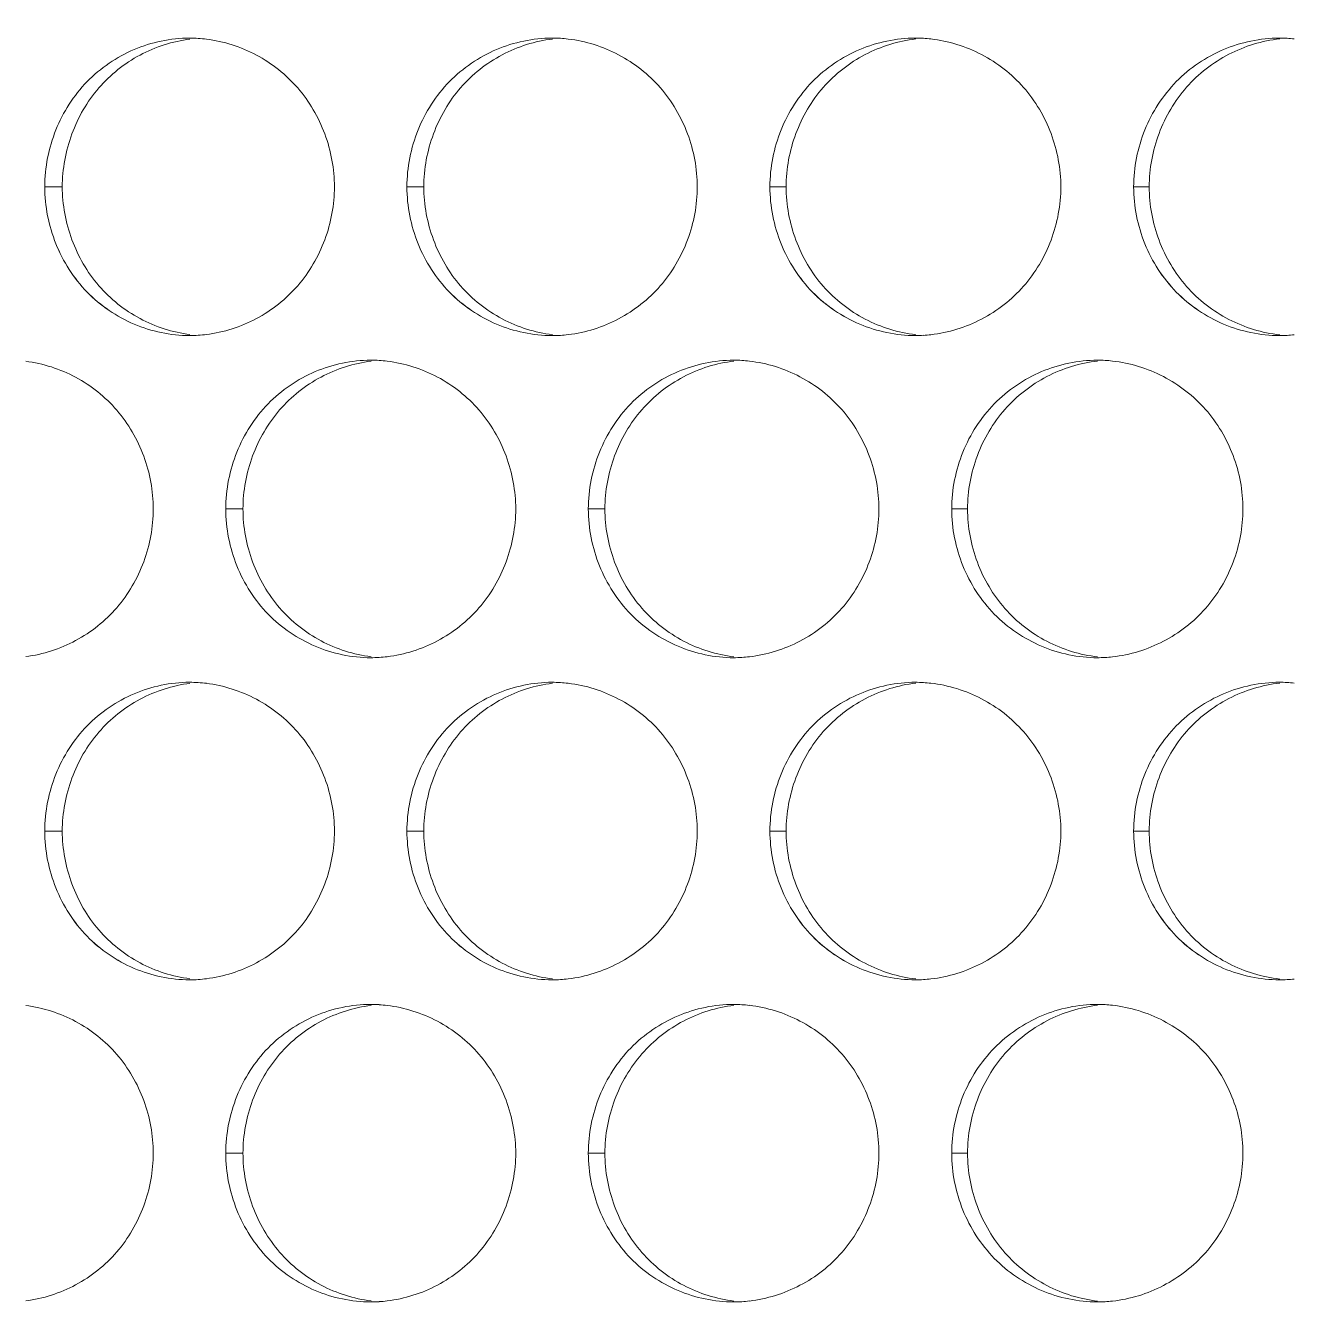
# Model space of a CAD drawing. Header units: millimetres. Extents: x 1177 to 4147, y 93 to 2194.
# Drawn here: x 1623.17 to 1648.75, y 1687.1 to 1713.08 of the extents above; entities that cross this region are included whole.
import ezdxf

# ---------------------------------------------------------------- set-up
doc = ezdxf.new("R2010")
doc.units = ezdxf.units.MM
doc.header["$LTSCALE"] = 0.1
doc.layers.get('0').update_dxf_attribs({"lineweight": 13})
doc.layers.add('标注', color=251, linetype='Continuous', lineweight=9)

msp = doc.modelspace()

# ---------------------------------------------------------------- linework, layer by layer
msp.add_arc((1812.49, 1686.895), 196.75, 204.56225, 43.01001)
at = {"layer": '标注'}
for p, q in [((1623.907, 1709.837), (1623.553, 1709.837)), ((1623.907, 1709.837), (1623.553, 1709.837)), ((1631.199, 1709.837), (1630.858, 1709.837)), ((1631.199, 1709.837), (1630.858, 1709.837)), ((1638.506, 1709.837), (1638.179, 1709.837)), ((1638.506, 1709.837), (1638.179, 1709.837)), ((1645.828, 1709.837), (1645.515, 1709.837)), ((1645.828, 1709.837), (1645.515, 1709.837)), ((1627.551, 1703.342), (1627.203, 1703.342)), ((1634.85, 1703.342), (1634.516, 1703.342)), ((1642.165, 1703.342), (1641.845, 1703.342)), ((1623.907, 1696.847), (1623.553, 1696.847)), ((1623.907, 1696.847), (1623.553, 1696.847)), ((1631.199, 1696.847), (1630.858, 1696.847)), ((1631.199, 1696.847), (1630.858, 1696.847)), ((1638.506, 1696.847), (1638.179, 1696.847)), ((1638.506, 1696.847), (1638.179, 1696.847)), ((1645.828, 1696.847), (1645.515, 1696.847)), ((1645.828, 1696.847), (1645.515, 1696.847)), ((1627.551, 1690.352), (1627.203, 1690.352)), ((1634.85, 1690.352), (1634.516, 1690.352)), ((1642.165, 1690.352), (1641.845, 1690.352))]:
    msp.add_line(p, q, dxfattribs=at)
for centre, radius, start, end in [((1626.472, 1710.118), 2.719, 86.2684, 89.9925), ((1626.472, 1710.118), 2.719, 86.2684, 89.9925), ((1626.469, 1710.06), 2.777, 82.872, 86.269), ((1626.469, 1710.06), 2.777, 82.872, 86.269), ((1633.784, 1710.108), 2.729, 86.4309, 89.9931), ((1633.784, 1710.108), 2.729, 86.4309, 89.9931), ((1633.78, 1710.052), 2.785, 83.1792, 86.4314), ((1633.78, 1710.052), 2.785, 83.1792, 86.4314), ((1641.111, 1710.098), 2.739, 86.5917, 89.9937), ((1641.111, 1710.098), 2.739, 86.5917, 89.9937), ((1641.108, 1710.044), 2.793, 83.4837, 86.5922), ((1641.108, 1710.044), 2.793, 83.4837, 86.5922), ((1648.453, 1710.088), 2.749, 86.7509, 89.9943), ((1648.453, 1710.088), 2.749, 86.7509, 89.9943), ((1648.45, 1710.036), 2.801, 83.7856, 86.7514), ((1648.45, 1710.036), 2.801, 83.7856, 86.7514), ((1626.472, 1709.556), 2.719, 270.0075, 273.7316), ((1626.472, 1709.556), 2.719, 270.0075, 273.7316), ((1626.469, 1709.614), 2.777, 273.731, 277.128), ((1626.469, 1709.614), 2.777, 273.731, 277.128), ((1633.784, 1709.566), 2.729, 270.0069, 273.5691), ((1633.784, 1709.566), 2.729, 270.0069, 273.5691), ((1633.78, 1709.622), 2.785, 273.5686, 276.8208), ((1633.78, 1709.622), 2.785, 273.5686, 276.8208), ((1641.111, 1709.577), 2.739, 270.0063, 273.4083), ((1641.111, 1709.577), 2.739, 270.0063, 273.4083), ((1641.108, 1709.63), 2.793, 273.4078, 276.5163), ((1641.108, 1709.63), 2.793, 273.4078, 276.5163), ((1648.453, 1709.586), 2.749, 270.0057, 273.2491), ((1648.453, 1709.586), 2.749, 270.0057, 273.2491), ((1648.45, 1709.638), 2.801, 273.2486, 276.2144), ((1648.45, 1709.638), 2.801, 273.2486, 276.2144), ((1630.126, 1703.618), 2.724, 86.3499, 89.9928), ((1630.122, 1703.561), 2.781, 83.026, 86.3504), ((1637.445, 1703.608), 2.734, 86.5115, 89.9934), ((1637.442, 1703.553), 2.789, 83.3318, 86.512), ((1644.78, 1703.598), 2.744, 86.6715, 89.994), ((1644.777, 1703.545), 2.797, 83.635, 86.672), ((1630.126, 1703.066), 2.724, 270.0072, 273.6501), ((1630.122, 1703.123), 2.781, 273.6496, 276.974), ((1637.445, 1703.076), 2.734, 270.0066, 273.4885), ((1637.442, 1703.131), 2.789, 273.488, 276.6682), ((1644.78, 1703.086), 2.744, 270.006, 273.3285), ((1644.777, 1703.139), 2.797, 273.328, 276.365), ((1626.472, 1697.128), 2.719, 86.2684, 89.9925), ((1626.472, 1697.128), 2.719, 86.2684, 89.9925), ((1626.469, 1697.07), 2.777, 82.872, 86.269), ((1626.469, 1697.07), 2.777, 82.872, 86.269), ((1633.784, 1697.117), 2.729, 86.4309, 89.9931), ((1633.784, 1697.117), 2.729, 86.4309, 89.9931), ((1633.78, 1697.061), 2.785, 83.1792, 86.4314), ((1633.78, 1697.061), 2.785, 83.1792, 86.4314), ((1641.111, 1697.107), 2.739, 86.5917, 89.9937), ((1641.111, 1697.107), 2.739, 86.5917, 89.9937), ((1641.108, 1697.053), 2.793, 83.4837, 86.5922), ((1641.108, 1697.053), 2.793, 83.4837, 86.5922), ((1648.453, 1697.098), 2.749, 86.7509, 89.9943), ((1648.453, 1697.098), 2.749, 86.7509, 89.9943), ((1648.45, 1697.046), 2.801, 83.7856, 86.7514), ((1648.45, 1697.046), 2.801, 83.7856, 86.7514), ((1626.472, 1696.565), 2.719, 270.0075, 273.7316), ((1626.472, 1696.565), 2.719, 270.0075, 273.7316), ((1626.469, 1696.624), 2.777, 273.731, 277.128), ((1626.469, 1696.624), 2.777, 273.731, 277.128), ((1633.784, 1696.576), 2.729, 270.0069, 273.5691), ((1633.784, 1696.576), 2.729, 270.0069, 273.5691), ((1633.78, 1696.632), 2.785, 273.5686, 276.8208), ((1633.78, 1696.632), 2.785, 273.5686, 276.8208), ((1641.111, 1696.586), 2.739, 270.0063, 273.4083), ((1641.111, 1696.586), 2.739, 270.0063, 273.4083), ((1641.108, 1696.64), 2.793, 273.4078, 276.5163), ((1641.108, 1696.64), 2.793, 273.4078, 276.5163), ((1648.453, 1696.596), 2.749, 270.0057, 273.2491), ((1648.453, 1696.596), 2.749, 270.0057, 273.2491), ((1648.45, 1696.647), 2.801, 273.2486, 276.2144), ((1648.45, 1696.647), 2.801, 273.2486, 276.2144), ((1630.126, 1690.628), 2.724, 86.3499, 89.9928), ((1630.122, 1690.57), 2.781, 83.026, 86.3504), ((1637.445, 1690.617), 2.734, 86.5115, 89.9934), ((1637.442, 1690.562), 2.789, 83.3318, 86.512), ((1644.78, 1690.607), 2.744, 86.6715, 89.994), ((1644.777, 1690.554), 2.797, 83.635, 86.672), ((1630.126, 1690.075), 2.724, 270.0072, 273.6501), ((1630.122, 1690.133), 2.781, 273.6496, 276.974), ((1637.445, 1690.086), 2.734, 270.0066, 273.4885), ((1637.442, 1690.141), 2.789, 273.488, 276.6682), ((1644.78, 1690.096), 2.744, 270.006, 273.3285), ((1644.777, 1690.149), 2.797, 273.328, 276.365)]:
    msp.add_arc(centre, radius, start, end, dxfattribs=at)
msp.add_spline([(2027.49, 1819.182), (1864.296, 1806.369), (1766.772, 1737.15), (1658.757, 1615.796), (1597.49, 1595.163)], degree=3, dxfattribs=at)
for points, knots in [([(1626.481, 1712.816), (1626.132, 1712.772), (1625.442, 1712.55), (1624.59, 1711.872), (1624.041, 1710.922), (1623.907, 1710.198), (1623.907, 1709.837)], [0, 0, 0, 0, 0.246977, 0.49551, 0.746818, 1, 1, 1, 1]), ([(1626.481, 1712.816), (1626.132, 1712.772), (1625.442, 1712.55), (1624.59, 1711.872), (1624.041, 1710.922), (1623.907, 1710.198), (1623.907, 1709.837)], [0, 0, 0, 0, 0.246977, 0.49551, 0.746818, 1, 1, 1, 1]), ([(1629.395, 1709.837), (1629.395, 1710.198), (1629.261, 1710.923), (1628.71, 1711.872), (1627.855, 1712.55), (1627.163, 1712.772), (1626.813, 1712.816)], [0, 0, 0, 0, 0.2529, 0.504114, 0.752785, 1, 1, 1, 1]), ([(1629.395, 1709.837), (1629.395, 1710.198), (1629.261, 1710.923), (1628.71, 1711.872), (1627.855, 1712.55), (1627.163, 1712.772), (1626.813, 1712.816)], [0, 0, 0, 0, 0.2529, 0.504114, 0.752785, 1, 1, 1, 1]), ([(1633.793, 1712.817), (1633.441, 1712.775), (1632.746, 1712.556), (1631.887, 1711.878), (1631.334, 1710.926), (1631.199, 1710.199), (1631.199, 1709.837)], [0, 0, 0, 0, 0.247217, 0.495842, 0.747041, 1, 1, 1, 1]), ([(1633.793, 1712.817), (1633.441, 1712.775), (1632.746, 1712.556), (1631.887, 1711.878), (1631.334, 1710.926), (1631.199, 1710.199), (1631.199, 1709.837)], [0, 0, 0, 0, 0.247217, 0.495842, 0.747041, 1, 1, 1, 1]), ([(1636.713, 1709.837), (1636.713, 1710.199), (1636.577, 1710.927), (1636.021, 1711.879), (1635.16, 1712.556), (1634.463, 1712.775), (1634.111, 1712.817)], [0, 0, 0, 0, 0.25268, 0.503786, 0.752547, 1, 1, 1, 1]), ([(1636.713, 1709.837), (1636.713, 1710.199), (1636.577, 1710.927), (1636.021, 1711.879), (1635.16, 1712.556), (1634.463, 1712.775), (1634.111, 1712.817)], [0, 0, 0, 0, 0.25268, 0.503786, 0.752547, 1, 1, 1, 1]), ([(1641.119, 1712.819), (1640.766, 1712.779), (1640.067, 1712.561), (1639.201, 1711.884), (1638.642, 1710.93), (1638.506, 1710.201), (1638.506, 1709.837)], [0, 0, 0, 0, 0.247448, 0.496162, 0.747255, 1, 1, 1, 1]), ([(1641.119, 1712.819), (1640.766, 1712.779), (1640.067, 1712.561), (1639.201, 1711.884), (1638.642, 1710.93), (1638.506, 1710.201), (1638.506, 1709.837)], [0, 0, 0, 0, 0.247448, 0.496162, 0.747255, 1, 1, 1, 1]), ([(1644.046, 1709.837), (1644.046, 1710.201), (1643.909, 1710.931), (1643.348, 1711.885), (1642.48, 1712.562), (1641.779, 1712.779), (1641.425, 1712.819)], [0, 0, 0, 0, 0.252469, 0.503469, 0.752319, 1, 1, 1, 1]), ([(1644.046, 1709.837), (1644.046, 1710.201), (1643.909, 1710.931), (1643.348, 1711.885), (1642.48, 1712.562), (1641.779, 1712.779), (1641.425, 1712.819)], [0, 0, 0, 0, 0.252469, 0.503469, 0.752319, 1, 1, 1, 1]), ([(1648.461, 1712.821), (1648.106, 1712.782), (1647.402, 1712.567), (1646.529, 1711.89), (1645.966, 1710.934), (1645.828, 1710.202), (1645.828, 1709.837)], [0, 0, 0, 0, 0.247668, 0.496469, 0.747461, 1, 1, 1, 1]), ([(1648.461, 1712.821), (1648.106, 1712.782), (1647.402, 1712.567), (1646.529, 1711.89), (1645.966, 1710.934), (1645.828, 1710.202), (1645.828, 1709.837)], [0, 0, 0, 0, 0.247668, 0.496469, 0.747461, 1, 1, 1, 1]), ([(1623.907, 1709.837), (1623.907, 1709.476), (1624.041, 1708.752), (1624.59, 1707.803), (1625.442, 1707.124), (1626.132, 1706.902), (1626.481, 1706.859)], [0, 0, 0, 0, 0.253182, 0.50449, 0.753023, 1, 1, 1, 1]), ([(1623.907, 1709.837), (1623.907, 1709.476), (1624.041, 1708.752), (1624.59, 1707.803), (1625.442, 1707.124), (1626.132, 1706.902), (1626.481, 1706.859)], [0, 0, 0, 0, 0.253182, 0.50449, 0.753023, 1, 1, 1, 1]), ([(1626.813, 1706.858), (1627.163, 1706.902), (1627.855, 1707.124), (1628.71, 1707.802), (1629.261, 1708.751), (1629.395, 1709.476), (1629.395, 1709.837)], [0, 0, 0, 0, 0.247215, 0.495886, 0.7471, 1, 1, 1, 1]), ([(1626.813, 1706.858), (1627.163, 1706.902), (1627.855, 1707.124), (1628.71, 1707.802), (1629.261, 1708.751), (1629.395, 1709.476), (1629.395, 1709.837)], [0, 0, 0, 0, 0.247215, 0.495886, 0.7471, 1, 1, 1, 1]), ([(1631.199, 1709.837), (1631.199, 1709.475), (1631.334, 1708.748), (1631.887, 1707.796), (1632.746, 1707.119), (1633.441, 1706.899), (1633.793, 1706.857)], [0, 0, 0, 0, 0.252959, 0.504158, 0.752783, 1, 1, 1, 1]), ([(1631.199, 1709.837), (1631.199, 1709.475), (1631.334, 1708.748), (1631.887, 1707.796), (1632.746, 1707.119), (1633.441, 1706.899), (1633.793, 1706.857)], [0, 0, 0, 0, 0.252959, 0.504158, 0.752783, 1, 1, 1, 1]), ([(1634.111, 1706.857), (1634.463, 1706.899), (1635.16, 1707.118), (1636.021, 1707.796), (1636.577, 1708.747), (1636.713, 1709.475), (1636.713, 1709.837)], [0, 0, 0, 0, 0.247453, 0.496214, 0.74732, 1, 1, 1, 1]), ([(1634.111, 1706.857), (1634.463, 1706.899), (1635.16, 1707.118), (1636.021, 1707.796), (1636.577, 1708.747), (1636.713, 1709.475), (1636.713, 1709.837)], [0, 0, 0, 0, 0.247453, 0.496214, 0.74732, 1, 1, 1, 1]), ([(1638.506, 1709.837), (1638.506, 1709.474), (1638.642, 1708.744), (1639.201, 1707.79), (1640.067, 1707.113), (1640.766, 1706.896), (1641.119, 1706.855)], [0, 0, 0, 0, 0.252745, 0.503838, 0.752552, 1, 1, 1, 1]), ([(1638.506, 1709.837), (1638.506, 1709.474), (1638.642, 1708.744), (1639.201, 1707.79), (1640.067, 1707.113), (1640.766, 1706.896), (1641.119, 1706.855)], [0, 0, 0, 0, 0.252745, 0.503838, 0.752552, 1, 1, 1, 1]), ([(1641.425, 1706.855), (1641.779, 1706.895), (1642.48, 1707.113), (1643.348, 1707.789), (1643.909, 1708.743), (1644.046, 1709.473), (1644.046, 1709.837)], [0, 0, 0, 0, 0.247681, 0.496531, 0.747531, 1, 1, 1, 1]), ([(1641.425, 1706.855), (1641.779, 1706.895), (1642.48, 1707.113), (1643.348, 1707.789), (1643.909, 1708.743), (1644.046, 1709.473), (1644.046, 1709.837)], [0, 0, 0, 0, 0.247681, 0.496531, 0.747531, 1, 1, 1, 1]), ([(1645.828, 1709.837), (1645.828, 1709.472), (1645.966, 1708.74), (1646.529, 1707.784), (1647.402, 1707.107), (1648.106, 1706.892), (1648.461, 1706.854)], [0, 0, 0, 0, 0.252539, 0.503531, 0.752332, 1, 1, 1, 1]), ([(1645.828, 1709.837), (1645.828, 1709.472), (1645.966, 1708.74), (1646.529, 1707.784), (1647.402, 1707.107), (1648.106, 1706.892), (1648.461, 1706.854)], [0, 0, 0, 0, 0.252539, 0.503531, 0.752332, 1, 1, 1, 1]), ([(1623.778, 1708.69), (1623.922, 1708.331), (1624.347, 1707.662), (1625.004, 1707.219), (1625.356, 1707.069)], [0, 0, 0, 0, 0.502476, 1, 1, 1, 1]), ([(1631.083, 1708.69), (1631.228, 1708.331), (1631.654, 1707.662), (1632.312, 1707.219), (1632.665, 1707.069)], [0, 0, 0, 0, 0.502261, 1, 1, 1, 1]), ([(1638.405, 1708.69), (1638.55, 1708.331), (1638.977, 1707.662), (1639.636, 1707.219), (1639.99, 1707.069)], [0, 0, 0, 0, 0.502056, 1, 1, 1, 1]), ([(1645.741, 1708.69), (1645.887, 1708.331), (1646.315, 1707.661), (1646.976, 1707.219), (1647.33, 1707.069)], [0, 0, 0, 0, 0.501859, 1, 1, 1, 1]), ([(1625.742, 1703.342), (1625.742, 1703.702), (1625.608, 1704.426), (1625.06, 1705.374), (1624.209, 1706.052), (1623.52, 1706.275), (1623.17, 1706.32)], [0, 0, 0, 0, 0.253013, 0.504283, 0.752908, 1, 1, 1, 1]), ([(1630.135, 1706.321), (1629.784, 1706.278), (1629.092, 1706.058), (1628.237, 1705.38), (1627.686, 1704.429), (1627.551, 1703.704), (1627.551, 1703.342)], [0, 0, 0, 0, 0.247099, 0.495678, 0.74693, 1, 1, 1, 1]), ([(1633.052, 1703.342), (1633.052, 1703.704), (1632.917, 1704.43), (1632.364, 1705.38), (1631.506, 1706.058), (1630.811, 1706.278), (1630.46, 1706.321)], [0, 0, 0, 0, 0.252789, 0.503949, 0.752665, 1, 1, 1, 1]), ([(1637.454, 1706.323), (1637.101, 1706.282), (1636.404, 1706.063), (1635.542, 1705.386), (1634.986, 1704.433), (1634.85, 1703.705), (1634.85, 1703.342)], [0, 0, 0, 0, 0.247334, 0.496004, 0.747149, 1, 1, 1, 1]), ([(1640.378, 1703.342), (1640.378, 1703.705), (1640.241, 1704.434), (1639.683, 1705.387), (1638.818, 1706.064), (1638.119, 1706.282), (1637.766, 1706.323)], [0, 0, 0, 0, 0.252574, 0.503626, 0.752432, 1, 1, 1, 1]), ([(1644.789, 1706.325), (1644.434, 1706.285), (1643.733, 1706.069), (1642.863, 1705.392), (1642.302, 1704.437), (1642.165, 1703.706), (1642.165, 1703.342)], [0, 0, 0, 0, 0.247559, 0.496317, 0.747359, 1, 1, 1, 1]), ([(1647.719, 1703.342), (1647.719, 1703.706), (1647.581, 1704.438), (1647.018, 1705.393), (1646.146, 1706.069), (1645.443, 1706.285), (1645.087, 1706.325)], [0, 0, 0, 0, 0.252366, 0.503316, 0.752209, 1, 1, 1, 1]), ([(1623.17, 1700.364), (1623.52, 1700.409), (1624.209, 1700.632), (1625.06, 1701.31), (1625.608, 1702.258), (1625.742, 1702.981), (1625.742, 1703.342)], [0, 0, 0, 0, 0.247092, 0.495717, 0.746987, 1, 1, 1, 1]), ([(1627.551, 1703.342), (1627.551, 1702.98), (1627.686, 1702.255), (1628.237, 1701.304), (1629.092, 1700.626), (1629.784, 1700.405), (1630.135, 1700.362)], [0, 0, 0, 0, 0.25307, 0.504322, 0.752901, 1, 1, 1, 1]), ([(1630.46, 1700.362), (1630.811, 1700.405), (1631.506, 1700.626), (1632.364, 1701.303), (1632.917, 1702.254), (1633.052, 1702.98), (1633.052, 1703.342)], [0, 0, 0, 0, 0.247335, 0.496051, 0.747211, 1, 1, 1, 1]), ([(1634.85, 1703.342), (1634.85, 1702.979), (1634.986, 1702.251), (1635.542, 1701.298), (1636.404, 1700.621), (1637.101, 1700.402), (1637.454, 1700.361)], [0, 0, 0, 0, 0.252851, 0.503996, 0.752666, 1, 1, 1, 1]), ([(1637.766, 1700.361), (1638.119, 1700.402), (1638.818, 1700.62), (1639.683, 1701.297), (1640.241, 1702.25), (1640.378, 1702.979), (1640.378, 1703.342)], [0, 0, 0, 0, 0.247568, 0.496374, 0.747426, 1, 1, 1, 1]), ([(1642.165, 1703.342), (1642.165, 1702.978), (1642.302, 1702.247), (1642.863, 1701.292), (1643.733, 1700.615), (1644.434, 1700.399), (1644.789, 1700.359)], [0, 0, 0, 0, 0.252641, 0.503683, 0.752441, 1, 1, 1, 1]), ([(1645.087, 1700.359), (1645.443, 1700.399), (1646.146, 1700.615), (1647.018, 1701.291), (1647.581, 1702.246), (1647.719, 1702.978), (1647.719, 1703.342)], [0, 0, 0, 0, 0.247791, 0.496684, 0.747634, 1, 1, 1, 1]), ([(1626.481, 1699.825), (1626.132, 1699.781), (1625.442, 1699.56), (1624.59, 1698.881), (1624.041, 1697.932), (1623.907, 1697.208), (1623.907, 1696.847)], [0, 0, 0, 0, 0.246977, 0.49551, 0.746818, 1, 1, 1, 1]), ([(1626.481, 1699.825), (1626.132, 1699.781), (1625.442, 1699.56), (1624.59, 1698.881), (1624.041, 1697.932), (1623.907, 1697.208), (1623.907, 1696.847)], [0, 0, 0, 0, 0.246977, 0.49551, 0.746818, 1, 1, 1, 1]), ([(1629.395, 1696.847), (1629.395, 1697.208), (1629.261, 1697.933), (1628.71, 1698.882), (1627.855, 1699.56), (1627.163, 1699.782), (1626.813, 1699.825)], [0, 0, 0, 0, 0.2529, 0.504114, 0.752785, 1, 1, 1, 1]), ([(1629.395, 1696.847), (1629.395, 1697.208), (1629.261, 1697.933), (1628.71, 1698.882), (1627.855, 1699.56), (1627.163, 1699.782), (1626.813, 1699.825)], [0, 0, 0, 0, 0.2529, 0.504114, 0.752785, 1, 1, 1, 1]), ([(1633.793, 1699.827), (1633.441, 1699.785), (1632.746, 1699.565), (1631.887, 1698.888), (1631.334, 1697.936), (1631.199, 1697.209), (1631.199, 1696.847)], [0, 0, 0, 0, 0.247217, 0.495842, 0.747041, 1, 1, 1, 1]), ([(1633.793, 1699.827), (1633.441, 1699.785), (1632.746, 1699.565), (1631.887, 1698.888), (1631.334, 1697.936), (1631.199, 1697.209), (1631.199, 1696.847)], [0, 0, 0, 0, 0.247217, 0.495842, 0.747041, 1, 1, 1, 1]), ([(1636.713, 1696.847), (1636.713, 1697.209), (1636.577, 1697.937), (1636.021, 1698.888), (1635.16, 1699.566), (1634.463, 1699.785), (1634.111, 1699.827)], [0, 0, 0, 0, 0.25268, 0.503786, 0.752547, 1, 1, 1, 1]), ([(1636.713, 1696.847), (1636.713, 1697.209), (1636.577, 1697.937), (1636.021, 1698.888), (1635.16, 1699.566), (1634.463, 1699.785), (1634.111, 1699.827)], [0, 0, 0, 0, 0.25268, 0.503786, 0.752547, 1, 1, 1, 1]), ([(1641.119, 1699.829), (1640.766, 1699.788), (1640.067, 1699.571), (1639.201, 1698.894), (1638.642, 1697.94), (1638.506, 1697.21), (1638.506, 1696.847)], [0, 0, 0, 0, 0.247448, 0.496162, 0.747255, 1, 1, 1, 1]), ([(1641.119, 1699.829), (1640.766, 1699.788), (1640.067, 1699.571), (1639.201, 1698.894), (1638.642, 1697.94), (1638.506, 1697.21), (1638.506, 1696.847)], [0, 0, 0, 0, 0.247448, 0.496162, 0.747255, 1, 1, 1, 1]), ([(1644.046, 1696.847), (1644.046, 1697.21), (1643.909, 1697.94), (1643.348, 1698.894), (1642.48, 1699.571), (1641.779, 1699.788), (1641.425, 1699.829)], [0, 0, 0, 0, 0.252469, 0.503469, 0.752319, 1, 1, 1, 1]), ([(1644.046, 1696.847), (1644.046, 1697.21), (1643.909, 1697.94), (1643.348, 1698.894), (1642.48, 1699.571), (1641.779, 1699.788), (1641.425, 1699.829)], [0, 0, 0, 0, 0.252469, 0.503469, 0.752319, 1, 1, 1, 1]), ([(1648.461, 1699.83), (1648.106, 1699.791), (1647.402, 1699.576), (1646.529, 1698.9), (1645.966, 1697.944), (1645.828, 1697.211), (1645.828, 1696.847)], [0, 0, 0, 0, 0.247668, 0.496469, 0.747461, 1, 1, 1, 1]), ([(1648.461, 1699.83), (1648.106, 1699.791), (1647.402, 1699.576), (1646.529, 1698.9), (1645.966, 1697.944), (1645.828, 1697.211), (1645.828, 1696.847)], [0, 0, 0, 0, 0.247668, 0.496469, 0.747461, 1, 1, 1, 1]), ([(1623.907, 1696.847), (1623.907, 1696.486), (1624.041, 1695.761), (1624.59, 1694.812), (1625.442, 1694.134), (1626.132, 1693.912), (1626.481, 1693.868)], [0, 0, 0, 0, 0.253182, 0.50449, 0.753023, 1, 1, 1, 1]), ([(1623.907, 1696.847), (1623.907, 1696.486), (1624.041, 1695.761), (1624.59, 1694.812), (1625.442, 1694.134), (1626.132, 1693.912), (1626.481, 1693.868)], [0, 0, 0, 0, 0.253182, 0.50449, 0.753023, 1, 1, 1, 1]), ([(1626.813, 1693.868), (1627.163, 1693.912), (1627.855, 1694.133), (1628.71, 1694.811), (1629.261, 1695.761), (1629.395, 1696.486), (1629.395, 1696.847)], [0, 0, 0, 0, 0.247215, 0.495886, 0.7471, 1, 1, 1, 1]), ([(1626.813, 1693.868), (1627.163, 1693.912), (1627.855, 1694.133), (1628.71, 1694.811), (1629.261, 1695.761), (1629.395, 1696.486), (1629.395, 1696.847)], [0, 0, 0, 0, 0.247215, 0.495886, 0.7471, 1, 1, 1, 1]), ([(1631.199, 1696.847), (1631.199, 1696.484), (1631.334, 1695.757), (1631.887, 1694.806), (1632.746, 1694.128), (1633.441, 1693.909), (1633.793, 1693.866)], [0, 0, 0, 0, 0.252959, 0.504158, 0.752783, 1, 1, 1, 1]), ([(1631.199, 1696.847), (1631.199, 1696.484), (1631.334, 1695.757), (1631.887, 1694.806), (1632.746, 1694.128), (1633.441, 1693.909), (1633.793, 1693.866)], [0, 0, 0, 0, 0.252959, 0.504158, 0.752783, 1, 1, 1, 1]), ([(1634.111, 1693.866), (1634.463, 1693.908), (1635.16, 1694.128), (1636.021, 1694.805), (1636.577, 1695.757), (1636.713, 1696.484), (1636.713, 1696.847)], [0, 0, 0, 0, 0.247453, 0.496214, 0.74732, 1, 1, 1, 1]), ([(1634.111, 1693.866), (1634.463, 1693.908), (1635.16, 1694.128), (1636.021, 1694.805), (1636.577, 1695.757), (1636.713, 1696.484), (1636.713, 1696.847)], [0, 0, 0, 0, 0.247453, 0.496214, 0.74732, 1, 1, 1, 1]), ([(1638.506, 1696.847), (1638.506, 1696.483), (1638.642, 1695.754), (1639.201, 1694.8), (1640.067, 1694.123), (1640.766, 1693.905), (1641.119, 1693.865)], [0, 0, 0, 0, 0.252745, 0.503838, 0.752552, 1, 1, 1, 1]), ([(1638.506, 1696.847), (1638.506, 1696.483), (1638.642, 1695.754), (1639.201, 1694.8), (1640.067, 1694.123), (1640.766, 1693.905), (1641.119, 1693.865)], [0, 0, 0, 0, 0.252745, 0.503838, 0.752552, 1, 1, 1, 1]), ([(1641.425, 1693.865), (1641.779, 1693.905), (1642.48, 1694.122), (1643.348, 1694.799), (1643.909, 1695.753), (1644.046, 1696.483), (1644.046, 1696.847)], [0, 0, 0, 0, 0.247681, 0.496531, 0.747531, 1, 1, 1, 1]), ([(1641.425, 1693.865), (1641.779, 1693.905), (1642.48, 1694.122), (1643.348, 1694.799), (1643.909, 1695.753), (1644.046, 1696.483), (1644.046, 1696.847)], [0, 0, 0, 0, 0.247681, 0.496531, 0.747531, 1, 1, 1, 1]), ([(1645.828, 1696.847), (1645.828, 1696.482), (1645.966, 1695.75), (1646.529, 1694.793), (1647.402, 1694.117), (1648.106, 1693.902), (1648.461, 1693.863)], [0, 0, 0, 0, 0.252539, 0.503531, 0.752332, 1, 1, 1, 1]), ([(1645.828, 1696.847), (1645.828, 1696.482), (1645.966, 1695.75), (1646.529, 1694.793), (1647.402, 1694.117), (1648.106, 1693.902), (1648.461, 1693.863)], [0, 0, 0, 0, 0.252539, 0.503531, 0.752332, 1, 1, 1, 1]), ([(1623.778, 1695.699), (1623.922, 1695.341), (1624.347, 1694.672), (1625.004, 1694.228), (1625.356, 1694.078)], [0, 0, 0, 0, 0.502476, 1, 1, 1, 1]), ([(1631.083, 1695.699), (1631.228, 1695.341), (1631.654, 1694.672), (1632.312, 1694.228), (1632.665, 1694.078)], [0, 0, 0, 0, 0.502261, 1, 1, 1, 1]), ([(1638.405, 1695.699), (1638.55, 1695.341), (1638.977, 1694.671), (1639.636, 1694.228), (1639.99, 1694.078)], [0, 0, 0, 0, 0.502056, 1, 1, 1, 1]), ([(1645.741, 1695.699), (1645.887, 1695.341), (1646.315, 1694.671), (1646.976, 1694.228), (1647.33, 1694.078)], [0, 0, 0, 0, 0.501859, 1, 1, 1, 1]), ([(1625.742, 1690.352), (1625.742, 1690.712), (1625.608, 1691.436), (1625.06, 1692.384), (1624.209, 1693.062), (1623.52, 1693.285), (1623.17, 1693.329)], [0, 0, 0, 0, 0.253013, 0.504283, 0.752908, 1, 1, 1, 1]), ([(1630.135, 1693.331), (1629.784, 1693.288), (1629.092, 1693.067), (1628.237, 1692.389), (1627.686, 1691.439), (1627.551, 1690.713), (1627.551, 1690.352)], [0, 0, 0, 0, 0.247099, 0.495678, 0.74693, 1, 1, 1, 1]), ([(1633.052, 1690.352), (1633.052, 1690.713), (1632.917, 1691.439), (1632.364, 1692.39), (1631.506, 1693.068), (1630.811, 1693.288), (1630.46, 1693.331)], [0, 0, 0, 0, 0.252789, 0.503949, 0.752665, 1, 1, 1, 1]), ([(1637.454, 1693.333), (1637.101, 1693.291), (1636.404, 1693.073), (1635.542, 1692.395), (1634.986, 1691.443), (1634.85, 1690.714), (1634.85, 1690.352)], [0, 0, 0, 0, 0.247334, 0.496004, 0.747149, 1, 1, 1, 1]), ([(1640.378, 1690.352), (1640.378, 1690.715), (1640.241, 1691.443), (1639.683, 1692.396), (1638.818, 1693.073), (1638.119, 1693.291), (1637.766, 1693.333)], [0, 0, 0, 0, 0.252574, 0.503626, 0.752432, 1, 1, 1, 1]), ([(1644.789, 1693.334), (1644.434, 1693.295), (1643.733, 1693.078), (1642.863, 1692.402), (1642.302, 1691.447), (1642.165, 1690.716), (1642.165, 1690.352)], [0, 0, 0, 0, 0.247559, 0.496317, 0.747359, 1, 1, 1, 1]), ([(1647.719, 1690.352), (1647.719, 1690.716), (1647.581, 1691.447), (1647.018, 1692.402), (1646.146, 1693.079), (1645.443, 1693.295), (1645.087, 1693.334)], [0, 0, 0, 0, 0.252366, 0.503316, 0.752209, 1, 1, 1, 1]), ([(1623.17, 1687.374), (1623.52, 1687.418), (1624.209, 1687.641), (1625.06, 1688.319), (1625.608, 1689.268), (1625.742, 1689.991), (1625.742, 1690.352)], [0, 0, 0, 0, 0.247092, 0.495717, 0.746987, 1, 1, 1, 1]), ([(1627.551, 1690.352), (1627.551, 1689.99), (1627.686, 1689.264), (1628.237, 1688.314), (1629.092, 1687.636), (1629.784, 1687.415), (1630.135, 1687.372)], [0, 0, 0, 0, 0.25307, 0.504322, 0.752901, 1, 1, 1, 1]), ([(1630.46, 1687.372), (1630.811, 1687.415), (1631.506, 1687.635), (1632.364, 1688.313), (1632.917, 1689.264), (1633.052, 1689.99), (1633.052, 1690.352)], [0, 0, 0, 0, 0.247335, 0.496051, 0.747211, 1, 1, 1, 1]), ([(1634.85, 1690.352), (1634.85, 1689.989), (1634.986, 1689.26), (1635.542, 1688.308), (1636.404, 1687.63), (1637.101, 1687.412), (1637.454, 1687.37)], [0, 0, 0, 0, 0.252851, 0.503996, 0.752666, 1, 1, 1, 1]), ([(1637.766, 1687.37), (1638.119, 1687.412), (1638.818, 1687.63), (1639.683, 1688.307), (1640.241, 1689.26), (1640.378, 1689.989), (1640.378, 1690.352)], [0, 0, 0, 0, 0.247568, 0.496374, 0.747426, 1, 1, 1, 1]), ([(1642.165, 1690.352), (1642.165, 1689.987), (1642.302, 1689.256), (1642.863, 1688.301), (1643.733, 1687.625), (1644.434, 1687.408), (1644.789, 1687.369)], [0, 0, 0, 0, 0.252641, 0.503683, 0.752441, 1, 1, 1, 1]), ([(1645.087, 1687.369), (1645.443, 1687.408), (1646.146, 1687.624), (1647.018, 1688.301), (1647.581, 1689.256), (1647.719, 1689.987), (1647.719, 1690.352)], [0, 0, 0, 0, 0.247791, 0.496684, 0.747634, 1, 1, 1, 1])]:
    msp.add_open_spline(points, degree=3, knots=knots, dxfattribs=at)
for points in [[(1626.473, 1712.837), (1626.093, 1712.837), (1625.706, 1712.754), (1625.356, 1712.605)], [(1626.473, 1712.837), (1626.093, 1712.837), (1625.706, 1712.754), (1625.356, 1712.605)], [(1633.784, 1712.837), (1633.403, 1712.837), (1633.016, 1712.754), (1632.665, 1712.605)], [(1633.784, 1712.837), (1633.403, 1712.837), (1633.016, 1712.754), (1632.665, 1712.605)], [(1641.111, 1712.837), (1640.73, 1712.837), (1640.341, 1712.754), (1639.99, 1712.605)], [(1641.111, 1712.837), (1640.73, 1712.837), (1640.341, 1712.754), (1639.99, 1712.605)], [(1648.454, 1712.837), (1648.071, 1712.837), (1647.682, 1712.754), (1647.33, 1712.605)], [(1648.454, 1712.837), (1648.071, 1712.837), (1647.682, 1712.754), (1647.33, 1712.605)], [(1625.356, 1712.605), (1625.004, 1712.455), (1624.674, 1712.232), (1624.407, 1711.958)], [(1625.356, 1712.605), (1625.004, 1712.455), (1624.674, 1712.232), (1624.407, 1711.958)], [(1632.665, 1712.605), (1632.312, 1712.455), (1631.982, 1712.232), (1631.714, 1711.958)], [(1632.665, 1712.605), (1632.312, 1712.455), (1631.982, 1712.232), (1631.714, 1711.958)], [(1639.99, 1712.605), (1639.636, 1712.455), (1639.305, 1712.232), (1639.037, 1711.958)], [(1639.99, 1712.605), (1639.636, 1712.455), (1639.305, 1712.232), (1639.037, 1711.958)], [(1647.33, 1712.605), (1646.976, 1712.455), (1646.644, 1712.233), (1646.375, 1711.958)], [(1647.33, 1712.605), (1646.976, 1712.455), (1646.644, 1712.233), (1646.375, 1711.958)], [(1624.407, 1711.958), (1624.138, 1711.681), (1623.922, 1711.343), (1623.778, 1710.984)], [(1624.407, 1711.958), (1624.138, 1711.681), (1623.922, 1711.343), (1623.778, 1710.984)], [(1631.714, 1711.958), (1631.444, 1711.681), (1631.228, 1711.343), (1631.083, 1710.984)], [(1631.714, 1711.958), (1631.444, 1711.681), (1631.228, 1711.343), (1631.083, 1710.984)], [(1639.037, 1711.958), (1638.766, 1711.681), (1638.55, 1711.343), (1638.405, 1710.984)], [(1639.037, 1711.958), (1638.766, 1711.681), (1638.55, 1711.343), (1638.405, 1710.984)], [(1646.375, 1711.958), (1646.104, 1711.681), (1645.887, 1711.343), (1645.741, 1710.984)], [(1646.375, 1711.958), (1646.104, 1711.681), (1645.887, 1711.343), (1645.741, 1710.984)], [(1623.778, 1710.984), (1623.632, 1710.623), (1623.553, 1710.227), (1623.553, 1709.837)], [(1623.778, 1710.984), (1623.632, 1710.623), (1623.553, 1710.227), (1623.553, 1709.837)], [(1631.083, 1710.984), (1630.937, 1710.623), (1630.858, 1710.227), (1630.858, 1709.837)], [(1631.083, 1710.984), (1630.937, 1710.623), (1630.858, 1710.227), (1630.858, 1709.837)], [(1638.405, 1710.984), (1638.258, 1710.623), (1638.179, 1710.227), (1638.179, 1709.837)], [(1638.405, 1710.984), (1638.258, 1710.623), (1638.179, 1710.227), (1638.179, 1709.837)], [(1645.741, 1710.984), (1645.595, 1710.623), (1645.515, 1710.227), (1645.515, 1709.837)], [(1645.741, 1710.984), (1645.595, 1710.623), (1645.515, 1710.227), (1645.515, 1709.837)], [(1623.553, 1709.837), (1623.553, 1709.447), (1623.632, 1709.051), (1623.778, 1708.69)], [(1623.553, 1709.837), (1623.553, 1709.447), (1623.632, 1709.051), (1623.778, 1708.69)], [(1630.858, 1709.837), (1630.858, 1709.447), (1630.937, 1709.051), (1631.083, 1708.69)], [(1630.858, 1709.837), (1630.858, 1709.447), (1630.937, 1709.051), (1631.083, 1708.69)], [(1638.179, 1709.837), (1638.179, 1709.447), (1638.258, 1709.051), (1638.405, 1708.69)], [(1638.179, 1709.837), (1638.179, 1709.447), (1638.258, 1709.051), (1638.405, 1708.69)], [(1645.515, 1709.837), (1645.515, 1709.447), (1645.595, 1709.051), (1645.741, 1708.69)], [(1645.515, 1709.837), (1645.515, 1709.447), (1645.595, 1709.051), (1645.741, 1708.69)], [(1623.778, 1708.69), (1623.922, 1708.332), (1624.138, 1707.993), (1624.407, 1707.716)], [(1631.083, 1708.69), (1631.228, 1708.331), (1631.444, 1707.993), (1631.714, 1707.716)], [(1638.405, 1708.69), (1638.55, 1708.331), (1638.766, 1707.993), (1639.037, 1707.716)], [(1645.741, 1708.69), (1645.887, 1708.331), (1646.104, 1707.993), (1646.375, 1707.716)], [(1624.407, 1707.716), (1624.674, 1707.442), (1625.004, 1707.219), (1625.356, 1707.069)], [(1631.714, 1707.716), (1631.982, 1707.442), (1632.312, 1707.219), (1632.665, 1707.069)], [(1639.037, 1707.716), (1639.305, 1707.442), (1639.636, 1707.219), (1639.99, 1707.069)], [(1646.375, 1707.716), (1646.644, 1707.442), (1646.976, 1707.219), (1647.33, 1707.069)], [(1625.356, 1707.069), (1625.706, 1706.92), (1626.093, 1706.837), (1626.473, 1706.837)], [(1625.356, 1707.069), (1625.706, 1706.92), (1626.093, 1706.837), (1626.473, 1706.837)], [(1632.665, 1707.069), (1633.016, 1706.92), (1633.403, 1706.837), (1633.784, 1706.837)], [(1632.665, 1707.069), (1633.016, 1706.92), (1633.403, 1706.837), (1633.784, 1706.837)], [(1639.99, 1707.069), (1640.341, 1706.92), (1640.73, 1706.837), (1641.111, 1706.837)], [(1639.99, 1707.069), (1640.341, 1706.92), (1640.73, 1706.837), (1641.111, 1706.837)], [(1647.33, 1707.069), (1647.682, 1706.92), (1648.071, 1706.837), (1648.454, 1706.837)], [(1647.33, 1707.069), (1647.682, 1706.92), (1648.071, 1706.837), (1648.454, 1706.837)], [(1630.126, 1706.342), (1629.746, 1706.342), (1629.359, 1706.259), (1629.009, 1706.11)], [(1637.446, 1706.342), (1637.064, 1706.342), (1636.677, 1706.259), (1636.326, 1706.11)], [(1644.781, 1706.342), (1644.398, 1706.342), (1644.01, 1706.259), (1643.658, 1706.11)], [(1629.009, 1706.11), (1628.656, 1705.96), (1628.326, 1705.737), (1628.058, 1705.463)], [(1636.326, 1706.11), (1635.972, 1705.96), (1635.641, 1705.737), (1635.373, 1705.463)], [(1643.658, 1706.11), (1643.304, 1705.96), (1642.973, 1705.737), (1642.704, 1705.463)], [(1628.058, 1705.463), (1627.789, 1705.186), (1627.573, 1704.848), (1627.429, 1704.489)], [(1635.373, 1705.463), (1635.103, 1705.186), (1634.887, 1704.848), (1634.742, 1704.489)], [(1642.704, 1705.463), (1642.433, 1705.186), (1642.217, 1704.848), (1642.071, 1704.489)], [(1627.429, 1704.489), (1627.283, 1704.128), (1627.203, 1703.732), (1627.203, 1703.342)], [(1634.742, 1704.489), (1634.596, 1704.128), (1634.516, 1703.732), (1634.516, 1703.342)], [(1642.071, 1704.489), (1641.925, 1704.128), (1641.845, 1703.732), (1641.845, 1703.342)], [(1627.203, 1703.342), (1627.203, 1702.952), (1627.283, 1702.556), (1627.429, 1702.195)], [(1634.516, 1703.342), (1634.516, 1702.952), (1634.596, 1702.556), (1634.742, 1702.195)], [(1641.845, 1703.342), (1641.845, 1702.952), (1641.925, 1702.556), (1642.071, 1702.195)], [(1627.429, 1702.195), (1627.573, 1701.836), (1627.789, 1701.498), (1628.058, 1701.221)], [(1634.742, 1702.195), (1634.887, 1701.836), (1635.103, 1701.498), (1635.373, 1701.221)], [(1642.071, 1702.195), (1642.217, 1701.836), (1642.433, 1701.498), (1642.704, 1701.221)], [(1628.058, 1701.221), (1628.326, 1700.947), (1628.656, 1700.724), (1629.009, 1700.574)], [(1635.373, 1701.221), (1635.641, 1700.947), (1635.972, 1700.724), (1636.326, 1700.574)], [(1642.704, 1701.221), (1642.973, 1700.947), (1643.304, 1700.724), (1643.658, 1700.574)], [(1629.009, 1700.574), (1629.359, 1700.425), (1629.746, 1700.342), (1630.126, 1700.342)], [(1636.326, 1700.574), (1636.677, 1700.425), (1637.064, 1700.342), (1637.446, 1700.342)], [(1643.658, 1700.574), (1644.01, 1700.425), (1644.398, 1700.342), (1644.781, 1700.342)], [(1626.473, 1699.847), (1626.093, 1699.847), (1625.706, 1699.764), (1625.356, 1699.615)], [(1626.473, 1699.847), (1626.093, 1699.847), (1625.706, 1699.764), (1625.356, 1699.615)], [(1633.784, 1699.847), (1633.403, 1699.847), (1633.016, 1699.764), (1632.665, 1699.615)], [(1633.784, 1699.847), (1633.403, 1699.847), (1633.016, 1699.764), (1632.665, 1699.615)], [(1641.111, 1699.847), (1640.73, 1699.847), (1640.341, 1699.764), (1639.99, 1699.615)], [(1641.111, 1699.847), (1640.73, 1699.847), (1640.341, 1699.764), (1639.99, 1699.615)], [(1648.454, 1699.847), (1648.071, 1699.847), (1647.682, 1699.764), (1647.33, 1699.615)], [(1648.454, 1699.847), (1648.071, 1699.847), (1647.682, 1699.764), (1647.33, 1699.615)], [(1625.356, 1699.615), (1625.004, 1699.465), (1624.674, 1699.242), (1624.407, 1698.967)], [(1625.356, 1699.615), (1625.004, 1699.465), (1624.674, 1699.242), (1624.407, 1698.967)], [(1632.665, 1699.615), (1632.312, 1699.465), (1631.982, 1699.242), (1631.714, 1698.967)], [(1632.665, 1699.615), (1632.312, 1699.465), (1631.982, 1699.242), (1631.714, 1698.967)], [(1639.99, 1699.615), (1639.636, 1699.465), (1639.305, 1699.242), (1639.037, 1698.967)], [(1639.99, 1699.615), (1639.636, 1699.465), (1639.305, 1699.242), (1639.037, 1698.967)], [(1647.33, 1699.615), (1646.976, 1699.465), (1646.644, 1699.242), (1646.375, 1698.967)], [(1647.33, 1699.615), (1646.976, 1699.465), (1646.644, 1699.242), (1646.375, 1698.967)], [(1624.407, 1698.967), (1624.138, 1698.69), (1623.922, 1698.352), (1623.778, 1697.994)], [(1624.407, 1698.967), (1624.138, 1698.69), (1623.922, 1698.352), (1623.778, 1697.994)], [(1631.714, 1698.967), (1631.444, 1698.691), (1631.228, 1698.352), (1631.083, 1697.994)], [(1631.714, 1698.967), (1631.444, 1698.691), (1631.228, 1698.352), (1631.083, 1697.994)], [(1639.037, 1698.967), (1638.766, 1698.691), (1638.55, 1698.353), (1638.405, 1697.994)], [(1639.037, 1698.967), (1638.766, 1698.691), (1638.55, 1698.353), (1638.405, 1697.994)], [(1646.375, 1698.967), (1646.104, 1698.691), (1645.887, 1698.353), (1645.741, 1697.994)], [(1646.375, 1698.967), (1646.104, 1698.691), (1645.887, 1698.353), (1645.741, 1697.994)], [(1623.778, 1697.994), (1623.632, 1697.633), (1623.553, 1697.236), (1623.553, 1696.847)], [(1623.778, 1697.994), (1623.632, 1697.633), (1623.553, 1697.236), (1623.553, 1696.847)], [(1631.083, 1697.994), (1630.937, 1697.633), (1630.858, 1697.236), (1630.858, 1696.847)], [(1631.083, 1697.994), (1630.937, 1697.633), (1630.858, 1697.236), (1630.858, 1696.847)], [(1638.405, 1697.994), (1638.258, 1697.633), (1638.179, 1697.236), (1638.179, 1696.847)], [(1638.405, 1697.994), (1638.258, 1697.633), (1638.179, 1697.236), (1638.179, 1696.847)], [(1645.741, 1697.994), (1645.595, 1697.633), (1645.515, 1697.237), (1645.515, 1696.847)], [(1645.741, 1697.994), (1645.595, 1697.633), (1645.515, 1697.237), (1645.515, 1696.847)], [(1623.553, 1696.847), (1623.553, 1696.457), (1623.632, 1696.061), (1623.778, 1695.699)], [(1623.553, 1696.847), (1623.553, 1696.457), (1623.632, 1696.061), (1623.778, 1695.699)], [(1630.858, 1696.847), (1630.858, 1696.457), (1630.937, 1696.061), (1631.083, 1695.699)], [(1630.858, 1696.847), (1630.858, 1696.457), (1630.937, 1696.061), (1631.083, 1695.699)], [(1638.179, 1696.847), (1638.179, 1696.457), (1638.258, 1696.061), (1638.405, 1695.699)], [(1638.179, 1696.847), (1638.179, 1696.457), (1638.258, 1696.061), (1638.405, 1695.699)], [(1645.515, 1696.847), (1645.515, 1696.457), (1645.595, 1696.061), (1645.741, 1695.699)], [(1645.515, 1696.847), (1645.515, 1696.457), (1645.595, 1696.061), (1645.741, 1695.699)], [(1623.778, 1695.699), (1623.922, 1695.341), (1624.138, 1695.003), (1624.407, 1694.726)], [(1631.083, 1695.699), (1631.228, 1695.341), (1631.444, 1695.003), (1631.714, 1694.726)], [(1638.405, 1695.699), (1638.55, 1695.341), (1638.766, 1695.003), (1639.037, 1694.726)], [(1645.741, 1695.699), (1645.887, 1695.341), (1646.104, 1695.003), (1646.375, 1694.726)], [(1624.407, 1694.726), (1624.674, 1694.452), (1625.004, 1694.229), (1625.356, 1694.078)], [(1631.714, 1694.726), (1631.982, 1694.451), (1632.312, 1694.228), (1632.665, 1694.078)], [(1639.037, 1694.726), (1639.305, 1694.451), (1639.636, 1694.228), (1639.99, 1694.078)], [(1646.375, 1694.726), (1646.644, 1694.451), (1646.976, 1694.228), (1647.33, 1694.078)], [(1625.356, 1694.078), (1625.706, 1693.93), (1626.093, 1693.847), (1626.473, 1693.847)], [(1625.356, 1694.078), (1625.706, 1693.93), (1626.093, 1693.847), (1626.473, 1693.847)], [(1632.665, 1694.078), (1633.016, 1693.93), (1633.403, 1693.847), (1633.784, 1693.847)], [(1632.665, 1694.078), (1633.016, 1693.93), (1633.403, 1693.847), (1633.784, 1693.847)], [(1639.99, 1694.078), (1640.341, 1693.93), (1640.73, 1693.847), (1641.111, 1693.847)], [(1639.99, 1694.078), (1640.341, 1693.93), (1640.73, 1693.847), (1641.111, 1693.847)], [(1647.33, 1694.078), (1647.682, 1693.929), (1648.071, 1693.847), (1648.454, 1693.847)], [(1647.33, 1694.078), (1647.682, 1693.929), (1648.071, 1693.847), (1648.454, 1693.847)], [(1630.126, 1693.352), (1629.746, 1693.352), (1629.359, 1693.269), (1629.009, 1693.12)], [(1637.446, 1693.352), (1637.064, 1693.352), (1636.677, 1693.269), (1636.326, 1693.12)], [(1644.781, 1693.352), (1644.398, 1693.352), (1644.01, 1693.269), (1643.658, 1693.12)], [(1629.009, 1693.12), (1628.656, 1692.97), (1628.326, 1692.747), (1628.058, 1692.472)], [(1636.326, 1693.12), (1635.972, 1692.97), (1635.641, 1692.747), (1635.373, 1692.472)], [(1643.658, 1693.12), (1643.304, 1692.97), (1642.973, 1692.747), (1642.704, 1692.472)], [(1628.058, 1692.472), (1627.789, 1692.195), (1627.573, 1691.857), (1627.429, 1691.499)], [(1635.373, 1692.472), (1635.103, 1692.195), (1634.887, 1691.857), (1634.742, 1691.499)], [(1642.704, 1692.472), (1642.433, 1692.196), (1642.217, 1691.857), (1642.071, 1691.499)], [(1627.429, 1691.499), (1627.283, 1691.137), (1627.203, 1690.741), (1627.203, 1690.352)], [(1634.742, 1691.499), (1634.596, 1691.137), (1634.516, 1690.741), (1634.516, 1690.352)], [(1642.071, 1691.499), (1641.925, 1691.138), (1641.845, 1690.741), (1641.845, 1690.352)], [(1627.203, 1690.352), (1627.203, 1689.962), (1627.283, 1689.566), (1627.429, 1689.204)], [(1634.516, 1690.352), (1634.516, 1689.962), (1634.596, 1689.566), (1634.742, 1689.204)], [(1641.845, 1690.352), (1641.845, 1689.962), (1641.925, 1689.566), (1642.071, 1689.204)], [(1627.429, 1689.204), (1627.573, 1688.846), (1627.789, 1688.508), (1628.058, 1688.231)], [(1634.742, 1689.204), (1634.887, 1688.846), (1635.103, 1688.508), (1635.373, 1688.231)], [(1642.071, 1689.204), (1642.217, 1688.846), (1642.433, 1688.507), (1642.704, 1688.231)], [(1628.058, 1688.231), (1628.326, 1687.956), (1628.656, 1687.733), (1629.009, 1687.583)], [(1635.373, 1688.231), (1635.641, 1687.956), (1635.972, 1687.733), (1636.326, 1687.583)], [(1642.704, 1688.231), (1642.973, 1687.956), (1643.304, 1687.733), (1643.658, 1687.583)], [(1629.009, 1687.583), (1629.359, 1687.434), (1629.746, 1687.352), (1630.126, 1687.352)], [(1636.326, 1687.583), (1636.677, 1687.434), (1637.064, 1687.352), (1637.446, 1687.352)], [(1643.658, 1687.583), (1644.01, 1687.434), (1644.398, 1687.352), (1644.781, 1687.352)]]:
    msp.add_open_spline(points, degree=3, dxfattribs=at)

doc.saveas('drawing.dxf')
